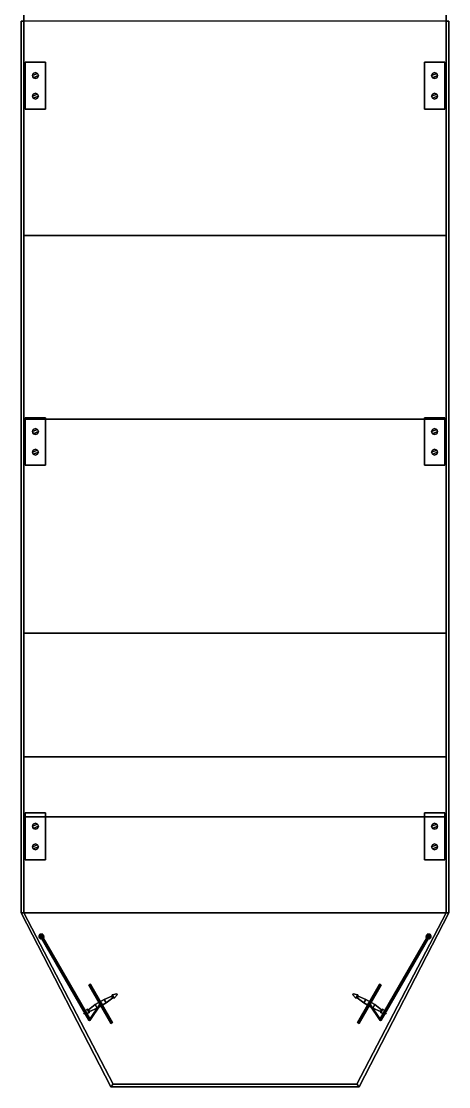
# Model space of a CAD drawing. Header units: millimetres. Extents: x -4.3 to 4.2, y -17.1 to 26.5.
# Drawn here: x -4.25 to 4.25, y -17.08 to 4.11 of the extents above; entities that cross this region are included whole.
import ezdxf

# ---------------------------------------------------------------- set-up
doc = ezdxf.new("R2010")
doc.units = ezdxf.units.MM

msp = doc.modelspace()

# ---------------------------------------------------------------- linework, layer by layer
for points in [[(-4.2, 10.97, -1.04), (-4.2, -10.52, -1.04), (-4.2, -13.62, -0.39), (-4.2, 16.87, -0.345)], [(-4.2, 16.87, -0.345), (-4.2, -13.62, -0.39), (-4.2, -13.62, 0.65), (-4.2, 4.11, 0.65)], [(4.2, -13.62, -0.39), (4.2, -10.52, -1.04), (4.2, 10.97, -1.04), (4.2, 16.87, -0.345)], [(4.2, -13.62, 0.65), (4.2, -13.62, -0.39), (4.2, 16.87, -0.345), (4.2, 4.11, 0.65)], [(4.2, 10.97, -1.04), (4.2, -10.52, -1.04), (-4.2, -10.52, -1.04), (-4.2, 10.97, -1.04)], [(-4.2, -13.62, 0.82), (-4.2, 4.11, 0.82), (-4.25, 4.11, 0.79), (-4.25, -13.62, 0.79)], [(-4.25, 4.11, 0.68), (-4.25, -13.62, 0.68), (-4.25, -13.62, 0.79), (-4.25, 4.11, 0.79)], [(-4.2, 4.11, 0.65), (-4.2, -13.62, 0.65), (-4.25, -13.62, 0.68), (-4.25, 4.11, 0.68)], [(4.2, -0.15, 0.82), (4.2, 4.11, 0.82), (-4.2, 4.11, 0.82), (-4.2, -0.15, 0.82)], [(4.25, 4.11, 0.79), (4.2, 4.11, 0.82), (4.2, -13.62, 0.82), (4.25, -13.62, 0.79)], [(4.25, -13.62, 0.68), (4.2, -13.62, 0.65), (4.2, 4.11, 0.65), (4.25, 4.11, 0.68)], [(4.25, -13.62, 0.79), (4.25, -13.62, 0.68), (4.25, 4.11, 0.68), (4.25, 4.11, 0.79)], [(-4.17, 3.3, 0.82), (-4.17, 2.36, 0.82), (-4.17, 2.36, 0.84), (-4.17, 3.3, 0.84)], [(-3.77, 3.3, 0.84), (-3.77, 3.3, 0.82), (-4.17, 3.3, 0.82), (-4.17, 3.3, 0.84)], [(-4.17, 3.3, 0.84), (-4.17, 2.36, 0.84), (-3.77, 2.36, 0.84), (-3.77, 3.3, 0.84)], [(-3.77, 2.36, 0.84), (-3.77, 2.36, 0.82), (-3.77, 3.3, 0.82), (-3.77, 3.3, 0.84)], [(3.77, 3.3, 0.84), (3.77, 2.36, 0.84), (4.17, 2.36, 0.84), (4.17, 3.3, 0.84)], [(4.17, 3.3, 0.84), (4.17, 3.3, 0.82), (3.77, 3.3, 0.82), (3.77, 3.3, 0.84)], [(3.77, 3.3, 0.82), (3.77, 2.36, 0.82), (3.77, 2.36, 0.84), (3.77, 3.3, 0.84)], [(4.17, 2.36, 0.84), (4.17, 2.36, 0.82), (4.17, 3.3, 0.82), (4.17, 3.3, 0.84)], [(-3.97, 3.09, 1.18), (-4.012, 3.072, 1.18), (-4.03, 3.03, 1.18), (-3.928, 3.072, 1.18)], [(-3.928, 3.072, 1.18), (-4.03, 3.03, 1.18), (-4.012, 2.988, 1.18), (-3.91, 3.03, 1.18)], [(-4.012, 3.072, 0.84), (-4.03, 3.03, 0.84), (-4.03, 3.03, 1.18), (-4.012, 3.072, 1.18)], [(-4.03, 3.03, 0.84), (-4.012, 2.988, 0.84), (-4.012, 2.988, 1.18), (-4.03, 3.03, 1.18)], [(-3.97, 3.09, 0.84), (-4.012, 3.072, 0.84), (-4.012, 3.072, 1.18), (-3.97, 3.09, 1.18)], [(-3.91, 3.03, 1.18), (-4.012, 2.988, 1.18), (-3.97, 2.97, 1.18), (-3.928, 2.988, 1.18)], [(-4.012, 2.988, 0.84), (-3.97, 2.97, 0.84), (-3.97, 2.97, 1.18), (-4.012, 2.988, 1.18)], [(-3.928, 3.072, 0.84), (-3.97, 3.09, 0.84), (-3.97, 3.09, 1.18), (-3.928, 3.072, 1.18)], [(-3.97, 2.97, 0.84), (-3.928, 2.988, 0.84), (-3.928, 2.988, 1.18), (-3.97, 2.97, 1.18)], [(-3.91, 3.03, 0.84), (-3.928, 3.072, 0.84), (-3.928, 3.072, 1.18), (-3.91, 3.03, 1.18)], [(-3.928, 2.988, 0.84), (-3.91, 3.03, 0.84), (-3.91, 3.03, 1.18), (-3.928, 2.988, 1.18)], [(3.97, 3.09, 1.18), (3.928, 3.072, 1.18), (3.91, 3.03, 1.18), (4.012, 3.072, 1.18)], [(3.928, 3.072, 0.84), (3.91, 3.03, 0.84), (3.91, 3.03, 1.18), (3.928, 3.072, 1.18)], [(4.012, 3.072, 1.18), (3.91, 3.03, 1.18), (3.928, 2.988, 1.18), (4.03, 3.03, 1.18)], [(3.91, 3.03, 0.84), (3.928, 2.988, 0.84), (3.928, 2.988, 1.18), (3.91, 3.03, 1.18)], [(3.97, 3.09, 0.84), (3.928, 3.072, 0.84), (3.928, 3.072, 1.18), (3.97, 3.09, 1.18)], [(4.03, 3.03, 1.18), (3.928, 2.988, 1.18), (3.97, 2.97, 1.18), (4.012, 2.988, 1.18)], [(3.928, 2.988, 0.84), (3.97, 2.97, 0.84), (3.97, 2.97, 1.18), (3.928, 2.988, 1.18)], [(4.012, 3.072, 0.84), (3.97, 3.09, 0.84), (3.97, 3.09, 1.18), (4.012, 3.072, 1.18)], [(3.97, 2.97, 0.84), (4.012, 2.988, 0.84), (4.012, 2.988, 1.18), (3.97, 2.97, 1.18)], [(4.03, 3.03, 0.84), (4.012, 3.072, 0.84), (4.012, 3.072, 1.18), (4.03, 3.03, 1.18)], [(4.012, 2.988, 0.84), (4.03, 3.03, 0.84), (4.03, 3.03, 1.18), (4.012, 2.988, 1.18)], [(-3.97, 2.68, 1.18), (-4.012, 2.662, 1.18), (-4.03, 2.62, 1.18), (-3.928, 2.662, 1.18)], [(-3.928, 2.662, 1.18), (-4.03, 2.62, 1.18), (-4.012, 2.578, 1.18), (-3.91, 2.62, 1.18)], [(-4.012, 2.662, 0.84), (-4.03, 2.62, 0.84), (-4.03, 2.62, 1.18), (-4.012, 2.662, 1.18)], [(-4.03, 2.62, 0.84), (-4.012, 2.578, 0.84), (-4.012, 2.578, 1.18), (-4.03, 2.62, 1.18)], [(-3.97, 2.68, 0.84), (-4.012, 2.662, 0.84), (-4.012, 2.662, 1.18), (-3.97, 2.68, 1.18)], [(-3.91, 2.62, 1.18), (-4.012, 2.578, 1.18), (-3.97, 2.56, 1.18), (-3.928, 2.578, 1.18)], [(-4.012, 2.578, 0.84), (-3.97, 2.56, 0.84), (-3.97, 2.56, 1.18), (-4.012, 2.578, 1.18)], [(-3.928, 2.662, 0.84), (-3.97, 2.68, 0.84), (-3.97, 2.68, 1.18), (-3.928, 2.662, 1.18)], [(-3.97, 2.56, 0.84), (-3.928, 2.578, 0.84), (-3.928, 2.578, 1.18), (-3.97, 2.56, 1.18)], [(-3.91, 2.62, 0.84), (-3.928, 2.662, 0.84), (-3.928, 2.662, 1.18), (-3.91, 2.62, 1.18)], [(-3.928, 2.578, 0.84), (-3.91, 2.62, 0.84), (-3.91, 2.62, 1.18), (-3.928, 2.578, 1.18)], [(3.97, 2.68, 1.18), (3.928, 2.662, 1.18), (3.91, 2.62, 1.18), (4.012, 2.662, 1.18)], [(3.928, 2.662, 0.84), (3.91, 2.62, 0.84), (3.91, 2.62, 1.18), (3.928, 2.662, 1.18)], [(4.012, 2.662, 1.18), (3.91, 2.62, 1.18), (3.928, 2.578, 1.18), (4.03, 2.62, 1.18)], [(3.91, 2.62, 0.84), (3.928, 2.578, 0.84), (3.928, 2.578, 1.18), (3.91, 2.62, 1.18)], [(3.97, 2.68, 0.84), (3.928, 2.662, 0.84), (3.928, 2.662, 1.18), (3.97, 2.68, 1.18)], [(4.03, 2.62, 1.18), (3.928, 2.578, 1.18), (3.97, 2.56, 1.18), (4.012, 2.578, 1.18)], [(3.928, 2.578, 0.84), (3.97, 2.56, 0.84), (3.97, 2.56, 1.18), (3.928, 2.578, 1.18)], [(4.012, 2.662, 0.84), (3.97, 2.68, 0.84), (3.97, 2.68, 1.18), (4.012, 2.662, 1.18)], [(3.97, 2.56, 0.84), (4.012, 2.578, 0.84), (4.012, 2.578, 1.18), (3.97, 2.56, 1.18)], [(4.03, 2.62, 0.84), (4.012, 2.662, 0.84), (4.012, 2.662, 1.18), (4.03, 2.62, 1.18)], [(4.012, 2.578, 0.84), (4.03, 2.62, 0.84), (4.03, 2.62, 1.18), (4.012, 2.578, 1.18)], [(-4.17, 2.36, 0.84), (-4.17, 2.36, 0.82), (-3.77, 2.36, 0.82), (-3.77, 2.36, 0.84)], [(3.77, 2.36, 0.84), (3.77, 2.36, 0.82), (4.17, 2.36, 0.82), (4.17, 2.36, 0.84)], [(4.2, -3.8, 0.82), (4.2, -0.15, 0.82), (-4.2, -0.15, 0.82), (-4.2, -3.8, 0.82)], [(4.2, -8.06, 0.82), (4.2, -3.8, 0.82), (-4.2, -3.8, 0.82), (-4.2, -8.06, 0.82)], [(-4.17, -3.78, 0.84), (-4.17, -4.72, 0.84), (-3.77, -4.72, 0.84), (-3.77, -3.78, 0.84)], [(-4.17, -3.78, 0.82), (-4.17, -4.72, 0.82), (-4.17, -4.72, 0.84), (-4.17, -3.78, 0.84)], [(-3.77, -3.78, 0.84), (-3.77, -3.78, 0.82), (-4.17, -3.78, 0.82), (-4.17, -3.78, 0.84)], [(-3.77, -4.72, 0.84), (-3.77, -4.72, 0.82), (-3.77, -3.78, 0.82), (-3.77, -3.78, 0.84)], [(3.77, -3.78, 0.82), (3.77, -4.72, 0.82), (3.77, -4.72, 0.84), (3.77, -3.78, 0.84)], [(3.77, -3.78, 0.84), (3.77, -4.72, 0.84), (4.17, -4.72, 0.84), (4.17, -3.78, 0.84)], [(4.17, -3.78, 0.84), (4.17, -3.78, 0.82), (3.77, -3.78, 0.82), (3.77, -3.78, 0.84)], [(4.17, -4.72, 0.84), (4.17, -4.72, 0.82), (4.17, -3.78, 0.82), (4.17, -3.78, 0.84)], [(-3.97, -3.99, 1.18), (-4.012, -4.008, 1.18), (-4.03, -4.05, 1.18), (-3.928, -4.008, 1.18)], [(-3.928, -4.008, 1.18), (-4.03, -4.05, 1.18), (-4.012, -4.092, 1.18), (-3.91, -4.05, 1.18)], [(-4.012, -4.008, 0.84), (-4.03, -4.05, 0.84), (-4.03, -4.05, 1.18), (-4.012, -4.008, 1.18)], [(-3.97, -3.99, 0.84), (-4.012, -4.008, 0.84), (-4.012, -4.008, 1.18), (-3.97, -3.99, 1.18)], [(-3.928, -4.008, 0.84), (-3.97, -3.99, 0.84), (-3.97, -3.99, 1.18), (-3.928, -4.008, 1.18)], [(-3.91, -4.05, 0.84), (-3.928, -4.008, 0.84), (-3.928, -4.008, 1.18), (-3.91, -4.05, 1.18)], [(3.97, -3.99, 1.18), (3.928, -4.008, 1.18), (3.91, -4.05, 1.18), (4.012, -4.008, 1.18)], [(3.928, -4.008, 0.84), (3.91, -4.05, 0.84), (3.91, -4.05, 1.18), (3.928, -4.008, 1.18)], [(4.012, -4.008, 1.18), (3.91, -4.05, 1.18), (3.928, -4.092, 1.18), (4.03, -4.05, 1.18)], [(3.97, -3.99, 0.84), (3.928, -4.008, 0.84), (3.928, -4.008, 1.18), (3.97, -3.99, 1.18)], [(4.012, -4.008, 0.84), (3.97, -3.99, 0.84), (3.97, -3.99, 1.18), (4.012, -4.008, 1.18)], [(4.03, -4.05, 0.84), (4.012, -4.008, 0.84), (4.012, -4.008, 1.18), (4.03, -4.05, 1.18)], [(-4.03, -4.05, 0.84), (-4.012, -4.092, 0.84), (-4.012, -4.092, 1.18), (-4.03, -4.05, 1.18)], [(-3.91, -4.05, 1.18), (-4.012, -4.092, 1.18), (-3.97, -4.11, 1.18), (-3.928, -4.092, 1.18)], [(-4.012, -4.092, 0.84), (-3.97, -4.11, 0.84), (-3.97, -4.11, 1.18), (-4.012, -4.092, 1.18)], [(-3.97, -4.11, 0.84), (-3.928, -4.092, 0.84), (-3.928, -4.092, 1.18), (-3.97, -4.11, 1.18)], [(-3.928, -4.092, 0.84), (-3.91, -4.05, 0.84), (-3.91, -4.05, 1.18), (-3.928, -4.092, 1.18)], [(3.91, -4.05, 0.84), (3.928, -4.092, 0.84), (3.928, -4.092, 1.18), (3.91, -4.05, 1.18)], [(4.03, -4.05, 1.18), (3.928, -4.092, 1.18), (3.97, -4.11, 1.18), (4.012, -4.092, 1.18)], [(3.928, -4.092, 0.84), (3.97, -4.11, 0.84), (3.97, -4.11, 1.18), (3.928, -4.092, 1.18)], [(3.97, -4.11, 0.84), (4.012, -4.092, 0.84), (4.012, -4.092, 1.18), (3.97, -4.11, 1.18)], [(4.012, -4.092, 0.84), (4.03, -4.05, 0.84), (4.03, -4.05, 1.18), (4.012, -4.092, 1.18)], [(-3.97, -4.4, 1.18), (-4.012, -4.418, 1.18), (-4.03, -4.46, 1.18), (-3.928, -4.418, 1.18)], [(-3.928, -4.418, 1.18), (-4.03, -4.46, 1.18), (-4.012, -4.502, 1.18), (-3.91, -4.46, 1.18)], [(-4.012, -4.418, 0.84), (-4.03, -4.46, 0.84), (-4.03, -4.46, 1.18), (-4.012, -4.418, 1.18)], [(-3.97, -4.4, 0.84), (-4.012, -4.418, 0.84), (-4.012, -4.418, 1.18), (-3.97, -4.4, 1.18)], [(-3.928, -4.418, 0.84), (-3.97, -4.4, 0.84), (-3.97, -4.4, 1.18), (-3.928, -4.418, 1.18)], [(-3.91, -4.46, 0.84), (-3.928, -4.418, 0.84), (-3.928, -4.418, 1.18), (-3.91, -4.46, 1.18)], [(3.97, -4.4, 1.18), (3.928, -4.418, 1.18), (3.91, -4.46, 1.18), (4.012, -4.418, 1.18)], [(3.928, -4.418, 0.84), (3.91, -4.46, 0.84), (3.91, -4.46, 1.18), (3.928, -4.418, 1.18)], [(4.012, -4.418, 1.18), (3.91, -4.46, 1.18), (3.928, -4.502, 1.18), (4.03, -4.46, 1.18)], [(3.97, -4.4, 0.84), (3.928, -4.418, 0.84), (3.928, -4.418, 1.18), (3.97, -4.4, 1.18)], [(4.012, -4.418, 0.84), (3.97, -4.4, 0.84), (3.97, -4.4, 1.18), (4.012, -4.418, 1.18)], [(4.03, -4.46, 0.84), (4.012, -4.418, 0.84), (4.012, -4.418, 1.18), (4.03, -4.46, 1.18)], [(-4.03, -4.46, 0.84), (-4.012, -4.502, 0.84), (-4.012, -4.502, 1.18), (-4.03, -4.46, 1.18)], [(-3.91, -4.46, 1.18), (-4.012, -4.502, 1.18), (-3.97, -4.52, 1.18), (-3.928, -4.502, 1.18)], [(-4.012, -4.502, 0.84), (-3.97, -4.52, 0.84), (-3.97, -4.52, 1.18), (-4.012, -4.502, 1.18)], [(-3.97, -4.52, 0.84), (-3.928, -4.502, 0.84), (-3.928, -4.502, 1.18), (-3.97, -4.52, 1.18)], [(-3.928, -4.502, 0.84), (-3.91, -4.46, 0.84), (-3.91, -4.46, 1.18), (-3.928, -4.502, 1.18)], [(3.91, -4.46, 0.84), (3.928, -4.502, 0.84), (3.928, -4.502, 1.18), (3.91, -4.46, 1.18)], [(4.03, -4.46, 1.18), (3.928, -4.502, 1.18), (3.97, -4.52, 1.18), (4.012, -4.502, 1.18)], [(3.928, -4.502, 0.84), (3.97, -4.52, 0.84), (3.97, -4.52, 1.18), (3.928, -4.502, 1.18)], [(3.97, -4.52, 0.84), (4.012, -4.502, 0.84), (4.012, -4.502, 1.18), (3.97, -4.52, 1.18)], [(4.012, -4.502, 0.84), (4.03, -4.46, 0.84), (4.03, -4.46, 1.18), (4.012, -4.502, 1.18)], [(-4.17, -4.72, 0.84), (-4.17, -4.72, 0.82), (-3.77, -4.72, 0.82), (-3.77, -4.72, 0.84)], [(3.77, -4.72, 0.84), (3.77, -4.72, 0.82), (4.17, -4.72, 0.82), (4.17, -4.72, 0.84)], [(4.2, -11.71, 0.82), (4.2, -8.06, 0.82), (-4.2, -8.06, 0.82), (-4.2, -11.71, 0.82)], [(-4.2, -13.62, -0.39), (-4.2, -10.52, -1.04), (4.2, -10.52, -1.04), (4.2, -13.62, -0.39)], [(-3.77, -11.63, 0.84), (-3.77, -11.63, 0.82), (-4.17, -11.63, 0.82), (-4.17, -11.63, 0.84)], [(-4.17, -11.63, 0.82), (-4.17, -12.57, 0.82), (-4.17, -12.57, 0.84), (-4.17, -11.63, 0.84)], [(-4.17, -11.63, 0.84), (-4.17, -12.57, 0.84), (-3.77, -12.57, 0.84), (-3.77, -11.63, 0.84)], [(-3.77, -12.57, 0.84), (-3.77, -12.57, 0.82), (-3.77, -11.63, 0.82), (-3.77, -11.63, 0.84)], [(4.17, -11.63, 0.84), (4.17, -11.63, 0.82), (3.77, -11.63, 0.82), (3.77, -11.63, 0.84)], [(3.77, -11.63, 0.84), (3.77, -12.57, 0.84), (4.17, -12.57, 0.84), (4.17, -11.63, 0.84)], [(3.77, -11.63, 0.82), (3.77, -12.57, 0.82), (3.77, -12.57, 0.84), (3.77, -11.63, 0.84)], [(4.17, -12.57, 0.84), (4.17, -12.57, 0.82), (4.17, -11.63, 0.82), (4.17, -11.63, 0.84)], [(4.2, -13.62, 0.82), (4.2, -11.71, 0.82), (-4.2, -11.71, 0.82), (-4.2, -13.62, 0.82)], [(-3.97, -11.84, 1.18), (-4.012, -11.858, 1.18), (-4.03, -11.9, 1.18), (-3.928, -11.858, 1.18)], [(-4.012, -11.858, 0.84), (-4.03, -11.9, 0.84), (-4.03, -11.9, 1.18), (-4.012, -11.858, 1.18)], [(-3.928, -11.858, 1.18), (-4.03, -11.9, 1.18), (-4.012, -11.942, 1.18), (-3.91, -11.9, 1.18)], [(-3.97, -11.84, 0.84), (-4.012, -11.858, 0.84), (-4.012, -11.858, 1.18), (-3.97, -11.84, 1.18)], [(-3.928, -11.858, 0.84), (-3.97, -11.84, 0.84), (-3.97, -11.84, 1.18), (-3.928, -11.858, 1.18)], [(-3.91, -11.9, 0.84), (-3.928, -11.858, 0.84), (-3.928, -11.858, 1.18), (-3.91, -11.9, 1.18)], [(3.97, -11.84, 1.18), (3.928, -11.858, 1.18), (3.91, -11.9, 1.18), (4.012, -11.858, 1.18)], [(4.012, -11.858, 1.18), (3.91, -11.9, 1.18), (3.928, -11.942, 1.18), (4.03, -11.9, 1.18)], [(3.928, -11.858, 0.84), (3.91, -11.9, 0.84), (3.91, -11.9, 1.18), (3.928, -11.858, 1.18)], [(3.97, -11.84, 0.84), (3.928, -11.858, 0.84), (3.928, -11.858, 1.18), (3.97, -11.84, 1.18)], [(4.012, -11.858, 0.84), (3.97, -11.84, 0.84), (3.97, -11.84, 1.18), (4.012, -11.858, 1.18)], [(4.03, -11.9, 0.84), (4.012, -11.858, 0.84), (4.012, -11.858, 1.18), (4.03, -11.9, 1.18)], [(-4.03, -11.9, 0.84), (-4.012, -11.942, 0.84), (-4.012, -11.942, 1.18), (-4.03, -11.9, 1.18)], [(-3.91, -11.9, 1.18), (-4.012, -11.942, 1.18), (-3.97, -11.96, 1.18), (-3.928, -11.942, 1.18)], [(-4.012, -11.942, 0.84), (-3.97, -11.96, 0.84), (-3.97, -11.96, 1.18), (-4.012, -11.942, 1.18)], [(-3.97, -11.96, 0.84), (-3.928, -11.942, 0.84), (-3.928, -11.942, 1.18), (-3.97, -11.96, 1.18)], [(-3.928, -11.942, 0.84), (-3.91, -11.9, 0.84), (-3.91, -11.9, 1.18), (-3.928, -11.942, 1.18)], [(3.91, -11.9, 0.84), (3.928, -11.942, 0.84), (3.928, -11.942, 1.18), (3.91, -11.9, 1.18)], [(4.03, -11.9, 1.18), (3.928, -11.942, 1.18), (3.97, -11.96, 1.18), (4.012, -11.942, 1.18)], [(3.928, -11.942, 0.84), (3.97, -11.96, 0.84), (3.97, -11.96, 1.18), (3.928, -11.942, 1.18)], [(3.97, -11.96, 0.84), (4.012, -11.942, 0.84), (4.012, -11.942, 1.18), (3.97, -11.96, 1.18)], [(4.012, -11.942, 0.84), (4.03, -11.9, 0.84), (4.03, -11.9, 1.18), (4.012, -11.942, 1.18)], [(-3.97, -12.25, 1.18), (-4.012, -12.268, 1.18), (-4.03, -12.31, 1.18), (-3.928, -12.268, 1.18)], [(-4.012, -12.268, 0.84), (-4.03, -12.31, 0.84), (-4.03, -12.31, 1.18), (-4.012, -12.268, 1.18)], [(-3.928, -12.268, 1.18), (-4.03, -12.31, 1.18), (-4.012, -12.352, 1.18), (-3.91, -12.31, 1.18)], [(-3.97, -12.25, 0.84), (-4.012, -12.268, 0.84), (-4.012, -12.268, 1.18), (-3.97, -12.25, 1.18)], [(-3.928, -12.268, 0.84), (-3.97, -12.25, 0.84), (-3.97, -12.25, 1.18), (-3.928, -12.268, 1.18)], [(-3.91, -12.31, 0.84), (-3.928, -12.268, 0.84), (-3.928, -12.268, 1.18), (-3.91, -12.31, 1.18)], [(3.97, -12.25, 1.18), (3.928, -12.268, 1.18), (3.91, -12.31, 1.18), (4.012, -12.268, 1.18)], [(4.012, -12.268, 1.18), (3.91, -12.31, 1.18), (3.928, -12.352, 1.18), (4.03, -12.31, 1.18)], [(3.928, -12.268, 0.84), (3.91, -12.31, 0.84), (3.91, -12.31, 1.18), (3.928, -12.268, 1.18)], [(3.97, -12.25, 0.84), (3.928, -12.268, 0.84), (3.928, -12.268, 1.18), (3.97, -12.25, 1.18)], [(4.012, -12.268, 0.84), (3.97, -12.25, 0.84), (3.97, -12.25, 1.18), (4.012, -12.268, 1.18)], [(4.03, -12.31, 0.84), (4.012, -12.268, 0.84), (4.012, -12.268, 1.18), (4.03, -12.31, 1.18)], [(-4.03, -12.31, 0.84), (-4.012, -12.352, 0.84), (-4.012, -12.352, 1.18), (-4.03, -12.31, 1.18)], [(-3.91, -12.31, 1.18), (-4.012, -12.352, 1.18), (-3.97, -12.37, 1.18), (-3.928, -12.352, 1.18)], [(-4.012, -12.352, 0.84), (-3.97, -12.37, 0.84), (-3.97, -12.37, 1.18), (-4.012, -12.352, 1.18)], [(-3.97, -12.37, 0.84), (-3.928, -12.352, 0.84), (-3.928, -12.352, 1.18), (-3.97, -12.37, 1.18)], [(-3.928, -12.352, 0.84), (-3.91, -12.31, 0.84), (-3.91, -12.31, 1.18), (-3.928, -12.352, 1.18)], [(3.91, -12.31, 0.84), (3.928, -12.352, 0.84), (3.928, -12.352, 1.18), (3.91, -12.31, 1.18)], [(4.03, -12.31, 1.18), (3.928, -12.352, 1.18), (3.97, -12.37, 1.18), (4.012, -12.352, 1.18)], [(3.928, -12.352, 0.84), (3.97, -12.37, 0.84), (3.97, -12.37, 1.18), (3.928, -12.352, 1.18)], [(3.97, -12.37, 0.84), (4.012, -12.352, 0.84), (4.012, -12.352, 1.18), (3.97, -12.37, 1.18)], [(4.012, -12.352, 0.84), (4.03, -12.31, 0.84), (4.03, -12.31, 1.18), (4.012, -12.352, 1.18)], [(-4.17, -12.57, 0.84), (-4.17, -12.57, 0.82), (-3.77, -12.57, 0.82), (-3.77, -12.57, 0.84)], [(3.77, -12.57, 0.84), (3.77, -12.57, 0.82), (4.17, -12.57, 0.82), (4.17, -12.57, 0.84)], [(-4.2, -13.62, 0.65), (-2.42, -17.03, 0.65), (-2.47, -17.08, 0.68), (-4.25, -13.62, 0.68)], [(-4.25, -13.62, 0.68), (-2.47, -17.08, 0.68), (-2.47, -17.08, 0.79), (-4.25, -13.62, 0.79)], [(-2.42, -17.03, 0.82), (-4.2, -13.62, 0.82), (-4.25, -13.62, 0.79), (-2.47, -17.08, 0.79)], [(-4.2, -13.62, -0.39), (-2.42, -17.03, 0.58), (-2.42, -17.03, 0.65), (-4.2, -13.62, 0.65)], [(4.2, -13.62, -0.39), (2.42, -17.03, 0.58), (-2.42, -17.03, 0.58), (-4.2, -13.62, -0.39)], [(2.42, -17.03, 0.82), (4.2, -13.62, 0.82), (-4.2, -13.62, 0.82), (-2.42, -17.03, 0.82)], [(2.42, -17.03, 0.65), (2.42, -17.03, 0.58), (4.2, -13.62, -0.39), (4.2, -13.62, 0.65)], [(2.47, -17.08, 0.68), (2.42, -17.03, 0.65), (4.2, -13.62, 0.65), (4.25, -13.62, 0.68)], [(4.25, -13.62, 0.79), (4.2, -13.62, 0.82), (2.42, -17.03, 0.82), (2.47, -17.08, 0.79)], [(2.47, -17.08, 0.79), (2.47, -17.08, 0.68), (4.25, -13.62, 0.68), (4.25, -13.62, 0.79)], [(-3.875, -14.047, 0.82), (-3.898, -14.077, 0.82), (-3.898, -14.077, 3.88), (-3.875, -14.047, 3.88)], [(-3.863, -14.138, 3.88), (-3.875, -14.047, 3.88), (-3.898, -14.077, 3.88), (-3.893, -14.115, 3.88)], [(-3.898, -14.077, 0.82), (-3.893, -14.115, 0.82), (-3.893, -14.115, 3.88), (-3.898, -14.077, 3.88)], [(-3.893, -14.115, 0.82), (-3.863, -14.138, 0.82), (-3.863, -14.138, 3.88), (-3.893, -14.115, 3.88)], [(-2.899, -15.758, 4.88), (-2.885, -15.761, 4.89), (-3.875, -14.047, 3.88), (-3.879, -14.06, 3.88)], [(-2.895, -15.744, 4.87), (-2.899, -15.758, 4.88), (-3.879, -14.06, 3.88), (-3.865, -14.064, 3.88)], [(-3.837, -14.042, 0.82), (-3.875, -14.047, 0.82), (-3.875, -14.047, 3.88), (-3.837, -14.042, 3.88)], [(-3.825, -14.133, 3.88), (-3.837, -14.042, 3.88), (-3.875, -14.047, 3.88), (-3.863, -14.138, 3.88)], [(-2.885, -15.761, 4.89), (-2.881, -15.748, 4.88), (-3.861, -14.05, 3.88), (-3.875, -14.047, 3.88)], [(-2.881, -15.748, 4.88), (-2.895, -15.744, 4.87), (-3.865, -14.064, 3.88), (-3.861, -14.05, 3.88)], [(-3.863, -14.138, 0.82), (-3.825, -14.133, 0.82), (-3.825, -14.133, 3.88), (-3.863, -14.138, 3.88)], [(-2.907, -15.763, 4.87), (-2.89, -15.753, 4.89), (-3.83, -14.125, 2.85), (-3.847, -14.135, 2.83)], [(-2.89, -15.753, 4.85), (-2.907, -15.763, 4.87), (-3.847, -14.135, 2.83), (-3.83, -14.125, 2.81)], [(-2.907, -15.763, 4.87), (-2.89, -15.753, 4.89), (-3.83, -14.125, 3.85), (-3.847, -14.135, 3.83)], [(-2.89, -15.753, 4.85), (-2.907, -15.763, 4.87), (-3.847, -14.135, 3.83), (-3.83, -14.125, 3.81)], [(-3.807, -14.065, 0.82), (-3.837, -14.042, 0.82), (-3.837, -14.042, 3.88), (-3.807, -14.065, 3.88)], [(-3.802, -14.103, 3.88), (-3.807, -14.065, 3.88), (-3.837, -14.042, 3.88), (-3.825, -14.133, 3.88)], [(-2.89, -15.753, 4.89), (-2.873, -15.743, 4.87), (-3.813, -14.115, 2.83), (-3.83, -14.125, 2.85)], [(-2.873, -15.743, 4.87), (-2.89, -15.753, 4.85), (-3.83, -14.125, 2.81), (-3.813, -14.115, 2.83)], [(-2.89, -15.753, 4.89), (-2.873, -15.743, 4.87), (-3.813, -14.115, 3.83), (-3.83, -14.125, 3.85)], [(-2.873, -15.743, 4.87), (-2.89, -15.753, 4.85), (-3.83, -14.125, 3.81), (-3.813, -14.115, 3.83)], [(-3.825, -14.133, 0.82), (-3.802, -14.103, 0.82), (-3.802, -14.103, 3.88), (-3.825, -14.133, 3.88)], [(-3.802, -14.103, 0.82), (-3.807, -14.065, 0.82), (-3.807, -14.065, 3.88), (-3.802, -14.103, 3.88)], [(2.89, -15.753, 4.85), (2.873, -15.743, 4.87), (3.813, -14.115, 2.83), (3.83, -14.125, 2.81)], [(2.873, -15.743, 4.87), (2.89, -15.753, 4.89), (3.83, -14.125, 2.85), (3.813, -14.115, 2.83)], [(2.89, -15.753, 4.85), (2.873, -15.743, 4.87), (3.813, -14.115, 3.83), (3.83, -14.125, 3.81)], [(2.873, -15.743, 4.87), (2.89, -15.753, 4.89), (3.83, -14.125, 3.85), (3.813, -14.115, 3.83)], [(2.881, -15.748, 4.88), (2.885, -15.761, 4.89), (3.875, -14.047, 3.88), (3.861, -14.05, 3.88)], [(2.895, -15.744, 4.87), (2.881, -15.748, 4.88), (3.861, -14.05, 3.88), (3.865, -14.064, 3.88)], [(2.885, -15.761, 4.89), (2.899, -15.758, 4.88), (3.879, -14.06, 3.88), (3.875, -14.047, 3.88)], [(2.907, -15.763, 4.87), (2.89, -15.753, 4.85), (3.83, -14.125, 2.81), (3.847, -14.135, 2.83)], [(2.89, -15.753, 4.89), (2.907, -15.763, 4.87), (3.847, -14.135, 2.83), (3.83, -14.125, 2.85)], [(2.907, -15.763, 4.87), (2.89, -15.753, 4.85), (3.83, -14.125, 3.81), (3.847, -14.135, 3.83)], [(2.89, -15.753, 4.89), (2.907, -15.763, 4.87), (3.847, -14.135, 3.83), (3.83, -14.125, 3.85)], [(2.899, -15.758, 4.88), (2.895, -15.744, 4.87), (3.865, -14.064, 3.88), (3.879, -14.06, 3.88)], [(3.802, -14.103, 3.88), (3.875, -14.047, 3.88), (3.837, -14.042, 3.88), (3.807, -14.065, 3.88)], [(3.825, -14.133, 3.88), (3.898, -14.077, 3.88), (3.875, -14.047, 3.88), (3.802, -14.103, 3.88)], [(3.807, -14.065, 0.82), (3.802, -14.103, 0.82), (3.802, -14.103, 3.88), (3.807, -14.065, 3.88)], [(3.802, -14.103, 0.82), (3.825, -14.133, 0.82), (3.825, -14.133, 3.88), (3.802, -14.103, 3.88)], [(3.837, -14.042, 0.82), (3.807, -14.065, 0.82), (3.807, -14.065, 3.88), (3.837, -14.042, 3.88)], [(3.863, -14.138, 3.88), (3.893, -14.115, 3.88), (3.898, -14.077, 3.88), (3.825, -14.133, 3.88)], [(3.825, -14.133, 0.82), (3.863, -14.138, 0.82), (3.863, -14.138, 3.88), (3.825, -14.133, 3.88)], [(3.875, -14.047, 0.82), (3.837, -14.042, 0.82), (3.837, -14.042, 3.88), (3.875, -14.047, 3.88)], [(3.863, -14.138, 0.82), (3.893, -14.115, 0.82), (3.893, -14.115, 3.88), (3.863, -14.138, 3.88)], [(3.898, -14.077, 0.82), (3.875, -14.047, 0.82), (3.875, -14.047, 3.88), (3.898, -14.077, 3.88)], [(3.893, -14.115, 0.82), (3.898, -14.077, 0.82), (3.898, -14.077, 3.88), (3.893, -14.115, 3.88)], [(-2.892, -15.049, 1.57), (-2.875, -15.039, 1.55), (-2.892, -15.049, 1.53), (-2.909, -15.059, 1.55)], [(-2.435, -15.802, 1.55), (-2.452, -15.812, 1.53), (-2.892, -15.049, 1.53), (-2.875, -15.039, 1.55)], [(-2.452, -15.812, 1.57), (-2.435, -15.802, 1.55), (-2.875, -15.039, 1.55), (-2.892, -15.049, 1.57)], [(2.452, -15.812, 1.53), (2.435, -15.802, 1.55), (2.875, -15.039, 1.55), (2.892, -15.049, 1.53)], [(2.435, -15.802, 1.55), (2.452, -15.812, 1.57), (2.892, -15.049, 1.57), (2.875, -15.039, 1.55)], [(2.892, -15.049, 1.57), (2.909, -15.059, 1.55), (2.892, -15.049, 1.53), (2.875, -15.039, 1.55)], [(-2.452, -15.812, 1.53), (-2.469, -15.822, 1.55), (-2.909, -15.059, 1.55), (-2.892, -15.049, 1.53)], [(-2.469, -15.822, 1.55), (-2.452, -15.812, 1.57), (-2.892, -15.049, 1.57), (-2.909, -15.059, 1.55)], [(-2.448, -15.278, 1), (-2.428, -15.313, 1), (-2.401, -15.32, 1.03), (-2.441, -15.251, 1.03)], [(-2.441, -15.251, 0.99), (-2.401, -15.32, 0.99), (-2.428, -15.313, 0.97), (-2.448, -15.278, 0.97)], [(-2.441, -15.251, 1.03), (-2.441, -15.251, 0.99), (-2.448, -15.278, 0.97), (-2.448, -15.278, 1)], [(-2.401, -15.32, 0.99), (-2.441, -15.251, 0.99), (-2.348, -15.232, 1.12), (-2.338, -15.249, 1.12)], [(-2.348, -15.232, 1.13), (-2.348, -15.232, 1.12), (-2.441, -15.251, 0.99), (-2.441, -15.251, 1.03)], [(-2.338, -15.249, 1.13), (-2.348, -15.232, 1.13), (-2.441, -15.251, 1.03), (-2.401, -15.32, 1.03)], [(-2.401, -15.32, 1.03), (-2.401, -15.32, 0.99), (-2.338, -15.249, 1.12), (-2.338, -15.249, 1.13)], [(-2.338, -15.249, 1.12), (-2.348, -15.232, 1.12), (-2.348, -15.232, 1.13), (-2.338, -15.249, 1.13)], [(2.348, -15.232, 1.13), (2.338, -15.249, 1.13), (2.401, -15.32, 1.03), (2.441, -15.251, 1.03)], [(2.441, -15.251, 0.99), (2.401, -15.32, 0.99), (2.338, -15.249, 1.12), (2.348, -15.232, 1.12)], [(2.348, -15.232, 1.12), (2.338, -15.249, 1.12), (2.338, -15.249, 1.13), (2.348, -15.232, 1.13)], [(2.338, -15.249, 1.13), (2.338, -15.249, 1.12), (2.401, -15.32, 0.99), (2.401, -15.32, 1.03)], [(2.441, -15.251, 1.03), (2.441, -15.251, 0.99), (2.348, -15.232, 1.12), (2.348, -15.232, 1.13)], [(2.428, -15.313, 1), (2.448, -15.278, 1), (2.441, -15.251, 1.03), (2.401, -15.32, 1.03)], [(2.401, -15.32, 0.99), (2.441, -15.251, 0.99), (2.448, -15.278, 0.97), (2.428, -15.313, 0.97)], [(2.448, -15.278, 1), (2.448, -15.278, 0.97), (2.441, -15.251, 0.99), (2.441, -15.251, 1.03)], [(2.469, -15.822, 1.55), (2.452, -15.812, 1.53), (2.892, -15.049, 1.53), (2.909, -15.059, 1.55)], [(2.452, -15.812, 1.57), (2.469, -15.822, 1.55), (2.909, -15.059, 1.55), (2.892, -15.049, 1.57)], [(-2.916, -15.548, 1), (-2.896, -15.583, 1), (-2.738, -15.515, 0.88), (-2.778, -15.446, 0.88)], [(-2.778, -15.446, 0.82), (-2.738, -15.515, 0.82), (-2.896, -15.583, 0.97), (-2.916, -15.548, 0.97)], [(-2.778, -15.446, 0.88), (-2.778, -15.446, 0.82), (-2.916, -15.548, 0.97), (-2.916, -15.548, 1)], [(-2.67, -15.42, 1.77), (-2.68, -15.43, 1.77), (-2.899, -15.758, 4.88), (-2.895, -15.744, 4.87)], [(-2.68, -15.43, 1.77), (-2.67, -15.44, 1.77), (-2.885, -15.761, 4.89), (-2.899, -15.758, 4.88)], [(-2.66, -15.43, 1.77), (-2.67, -15.42, 1.77), (-2.895, -15.744, 4.87), (-2.881, -15.748, 4.88)], [(-2.67, -15.44, 1.77), (-2.66, -15.43, 1.77), (-2.881, -15.748, 4.88), (-2.885, -15.761, 4.89)], [(-2.565, -15.415, 0.88), (-2.605, -15.346, 0.88), (-2.778, -15.446, 0.88), (-2.738, -15.515, 0.88)], [(-2.738, -15.515, 0.82), (-2.778, -15.446, 0.82), (-2.605, -15.346, 0.82), (-2.565, -15.415, 0.82)], [(-2.605, -15.346, 0.88), (-2.605, -15.346, 0.82), (-2.778, -15.446, 0.82), (-2.778, -15.446, 0.88)], [(-2.738, -15.515, 0.88), (-2.738, -15.515, 0.82), (-2.565, -15.415, 0.82), (-2.565, -15.415, 0.88)], [(-2.657, -15.457, 1.77), (-2.646, -15.416, 1.77), (-2.687, -15.405, 1.77), (-2.698, -15.446, 1.77)], [(-2.687, -15.405, 0.88), (-2.698, -15.446, 0.88), (-2.698, -15.446, 1.77), (-2.687, -15.405, 1.77)], [(-2.698, -15.446, 0.88), (-2.657, -15.457, 0.88), (-2.657, -15.457, 1.77), (-2.698, -15.446, 1.77)], [(-2.646, -15.416, 0.88), (-2.687, -15.405, 0.88), (-2.687, -15.405, 1.77), (-2.646, -15.416, 1.77)], [(-2.657, -15.457, 0.88), (-2.646, -15.416, 0.88), (-2.646, -15.416, 1.77), (-2.657, -15.457, 1.77)], [(-2.448, -15.278, 1), (-2.448, -15.278, 0.97), (-2.605, -15.346, 0.82), (-2.605, -15.346, 0.88)], [(-2.565, -15.415, 0.82), (-2.605, -15.346, 0.82), (-2.448, -15.278, 0.97), (-2.428, -15.313, 0.97)], [(-2.428, -15.313, 1), (-2.448, -15.278, 1), (-2.605, -15.346, 0.88), (-2.565, -15.415, 0.88)], [(-2.565, -15.415, 0.88), (-2.565, -15.415, 0.82), (-2.428, -15.313, 0.97), (-2.428, -15.313, 1)], [(-2.428, -15.313, 1), (-2.428, -15.313, 0.97), (-2.401, -15.32, 0.99), (-2.401, -15.32, 1.03)], [(2.401, -15.32, 1.03), (2.401, -15.32, 0.99), (2.428, -15.313, 0.97), (2.428, -15.313, 1)], [(2.448, -15.278, 1), (2.428, -15.313, 1), (2.565, -15.415, 0.88), (2.605, -15.346, 0.88)], [(2.605, -15.346, 0.82), (2.565, -15.415, 0.82), (2.428, -15.313, 0.97), (2.448, -15.278, 0.97)], [(2.428, -15.313, 1), (2.428, -15.313, 0.97), (2.565, -15.415, 0.82), (2.565, -15.415, 0.88)], [(2.605, -15.346, 0.88), (2.605, -15.346, 0.82), (2.448, -15.278, 0.97), (2.448, -15.278, 1)], [(2.738, -15.515, 0.88), (2.778, -15.446, 0.88), (2.605, -15.346, 0.88), (2.565, -15.415, 0.88)], [(2.565, -15.415, 0.82), (2.605, -15.346, 0.82), (2.778, -15.446, 0.82), (2.738, -15.515, 0.82)], [(2.565, -15.415, 0.88), (2.565, -15.415, 0.82), (2.738, -15.515, 0.82), (2.738, -15.515, 0.88)], [(2.778, -15.446, 0.88), (2.778, -15.446, 0.82), (2.605, -15.346, 0.82), (2.605, -15.346, 0.88)], [(2.687, -15.405, 0.88), (2.646, -15.416, 0.88), (2.646, -15.416, 1.77), (2.687, -15.405, 1.77)], [(2.657, -15.457, 1.77), (2.698, -15.446, 1.77), (2.687, -15.405, 1.77), (2.646, -15.416, 1.77)], [(2.646, -15.416, 0.88), (2.657, -15.457, 0.88), (2.657, -15.457, 1.77), (2.646, -15.416, 1.77)], [(2.657, -15.457, 0.88), (2.698, -15.446, 0.88), (2.698, -15.446, 1.77), (2.657, -15.457, 1.77)], [(2.67, -15.42, 1.77), (2.66, -15.43, 1.77), (2.881, -15.748, 4.88), (2.895, -15.744, 4.87)], [(2.66, -15.43, 1.77), (2.67, -15.44, 1.77), (2.885, -15.761, 4.89), (2.881, -15.748, 4.88)], [(2.68, -15.43, 1.77), (2.67, -15.42, 1.77), (2.895, -15.744, 4.87), (2.899, -15.758, 4.88)], [(2.67, -15.44, 1.77), (2.68, -15.43, 1.77), (2.899, -15.758, 4.88), (2.885, -15.761, 4.89)], [(2.698, -15.446, 0.88), (2.687, -15.405, 0.88), (2.687, -15.405, 1.77), (2.698, -15.446, 1.77)], [(2.738, -15.515, 0.82), (2.778, -15.446, 0.82), (2.916, -15.548, 0.97), (2.896, -15.583, 0.97)], [(2.896, -15.583, 1), (2.916, -15.548, 1), (2.778, -15.446, 0.88), (2.738, -15.515, 0.88)], [(2.916, -15.548, 1), (2.916, -15.548, 0.97), (2.778, -15.446, 0.82), (2.778, -15.446, 0.88)], [(-3.006, -15.612, 1.13), (-2.996, -15.629, 1.13), (-2.903, -15.61, 1.03), (-2.943, -15.541, 1.03)], [(-2.943, -15.541, 1.03), (-2.943, -15.541, 0.99), (-3.006, -15.612, 1.12), (-3.006, -15.612, 1.13)], [(-2.943, -15.541, 0.99), (-2.903, -15.61, 0.99), (-2.996, -15.629, 1.12), (-3.006, -15.612, 1.12)], [(-3.006, -15.612, 1.12), (-2.996, -15.629, 1.12), (-2.996, -15.629, 1.13), (-3.006, -15.612, 1.13)], [(-2.996, -15.629, 1.13), (-2.996, -15.629, 1.12), (-2.903, -15.61, 0.99), (-2.903, -15.61, 1.03)], [(-2.896, -15.583, 1), (-2.916, -15.548, 1), (-2.943, -15.541, 1.03), (-2.903, -15.61, 1.03)], [(-2.903, -15.61, 0.99), (-2.943, -15.541, 0.99), (-2.916, -15.548, 0.97), (-2.896, -15.583, 0.97)], [(-2.916, -15.548, 1), (-2.916, -15.548, 0.97), (-2.943, -15.541, 0.99), (-2.943, -15.541, 1.03)], [(-2.903, -15.61, 1.03), (-2.903, -15.61, 0.99), (-2.896, -15.583, 0.97), (-2.896, -15.583, 1)], [(-2.896, -15.583, 1), (-2.896, -15.583, 0.97), (-2.738, -15.515, 0.82), (-2.738, -15.515, 0.88)], [(2.738, -15.515, 0.88), (2.738, -15.515, 0.82), (2.896, -15.583, 0.97), (2.896, -15.583, 1)], [(2.916, -15.548, 1), (2.896, -15.583, 1), (2.903, -15.61, 1.03), (2.943, -15.541, 1.03)], [(2.943, -15.541, 0.99), (2.903, -15.61, 0.99), (2.896, -15.583, 0.97), (2.916, -15.548, 0.97)], [(2.896, -15.583, 1), (2.896, -15.583, 0.97), (2.903, -15.61, 0.99), (2.903, -15.61, 1.03)], [(2.903, -15.61, 0.99), (2.943, -15.541, 0.99), (3.006, -15.612, 1.12), (2.996, -15.629, 1.12)], [(2.996, -15.629, 1.13), (3.006, -15.612, 1.13), (2.943, -15.541, 1.03), (2.903, -15.61, 1.03)], [(2.903, -15.61, 1.03), (2.903, -15.61, 0.99), (2.996, -15.629, 1.12), (2.996, -15.629, 1.13)], [(2.943, -15.541, 1.03), (2.943, -15.541, 0.99), (2.916, -15.548, 0.97), (2.916, -15.548, 1)], [(3.006, -15.612, 1.13), (3.006, -15.612, 1.12), (2.943, -15.541, 0.99), (2.943, -15.541, 1.03)], [(2.996, -15.629, 1.12), (3.006, -15.612, 1.12), (3.006, -15.612, 1.13), (2.996, -15.629, 1.13)], [(-2.469, -15.822, 1.55), (-2.452, -15.812, 1.53), (-2.435, -15.802, 1.55), (-2.452, -15.812, 1.57)], [(2.435, -15.802, 1.55), (2.452, -15.812, 1.53), (2.469, -15.822, 1.55), (2.452, -15.812, 1.57)], [(-2.47, -17.08, 0.68), (-2.42, -17.03, 0.65), (2.42, -17.03, 0.65), (2.47, -17.08, 0.68)], [(2.47, -17.08, 0.79), (2.42, -17.03, 0.82), (-2.42, -17.03, 0.82), (-2.47, -17.08, 0.79)], [(-2.47, -17.08, 0.79), (-2.47, -17.08, 0.68), (2.47, -17.08, 0.68), (2.47, -17.08, 0.79)], [(-2.42, -17.03, 0.65), (-2.42, -17.03, 0.58), (2.42, -17.03, 0.58), (2.42, -17.03, 0.65)]]:
    msp.add_3dface(points)

doc.saveas('drawing.dxf')
